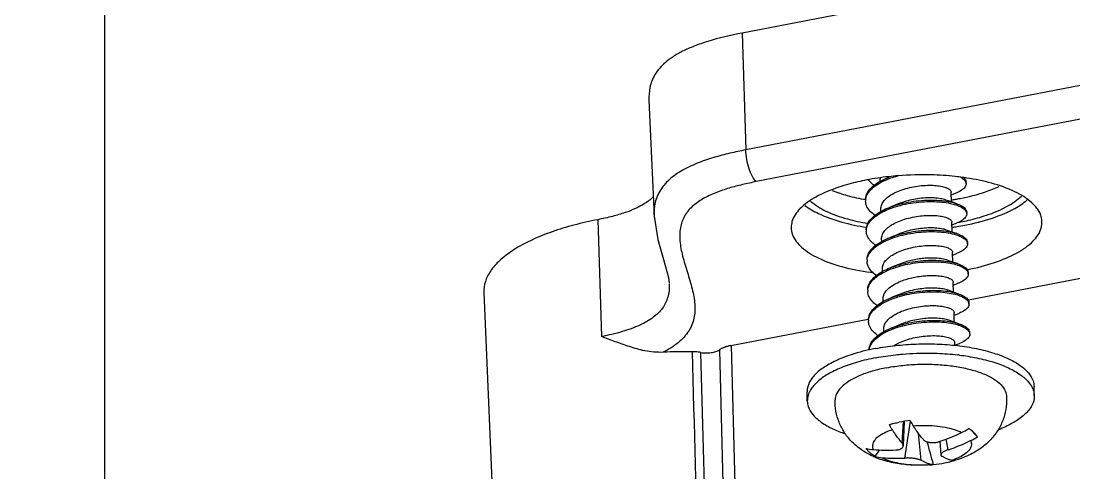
# Model space of a CAD drawing. Header units: millimetres. Extents: x 306 to 1885, y 393 to 1000.
# Drawn here: x 797.99 to 839.74, y 689.76 to 707.67 of the extents above; entities that cross this region are included whole.
import ezdxf

# ---------------------------------------------------------------- set-up
doc = ezdxf.new("R2010")
doc.units = ezdxf.units.MM

# ---------------------------------------------------------------- blocks, each defined once
blk = doc.blocks.new('u51')
at = {"color": 7}
for p, q in [((64.852, -43.003), (63.214, -5.062)), ((55.371, -7.917), (56.244, -40.626)), ((55.051, -40.901), (54.175, -8.191)), ((55.513, -40.729), (54.637, -8.02)), ((46.586, -36.251), (46.59, -36.25)), ((47.021, -36.187), (47.038, -36.184)), ((46.776, -37.103), (46.731, -36.565)), ((47.518, -36.353), (47.62, -37.418)), ((48.163, -36.442), (47.94, -37.91)), ((49.335, -36.505), (49.166, -36.761)), ((46.436, -36.775), (46.525, -37.191)), ((48.186, -37.897), (48.224, -36.927)), ((48.265, -37.027), (48.214, -37.892)), ((45.278, -37.287), (45.366, -37.408)), ((45.381, -37.394), (45.278, -37.287)), ((45.507, -37.527), (45.381, -37.394)), ((52.026, -38.698), (52.035, -39.065)), ((43.029, -38.915), (43.038, -39.282)), ((46.178, -40.907), (46.181, -41.023)), ((49.577, -40.731), (49.589, -40.728)), ((55.057, -40.899), (49.61, -41.949)), ((46.178, -40.911), (45.996, -40.983)), ((60.331, -45.89), (60.185, -41.258)), ((45.588, -41.355), (45.59, -41.412)), ((48.992, -41.448), (48.994, -41.551)), ((46.207, -42.103), (46.025, -42.175)), ((46.2, -41.826), (46.209, -42.214)), ((48.143, -41.809), (48.274, -41.76)), ((45.617, -42.547), (45.619, -42.604)), ((45.64, -42.714), (7.398, -50.082)), ((48.172, -43.001), (48.303, -42.952)), ((49.02, -42.639), (49.023, -42.743)), ((46.236, -43.295), (46.053, -43.367)), ((46.229, -43.018), (46.238, -43.406)), ((45.646, -43.739), (45.647, -43.796)), ((46.258, -44.21), (46.267, -44.598)), ((48.201, -44.193), (48.332, -44.144)), ((49.049, -43.835), (49.052, -43.935)), ((46.264, -44.487), (46.082, -44.559)), ((45.675, -44.931), (45.676, -44.988)), ((49.078, -45.022), (49.081, -45.127)), ((46.286, -45.402), (46.296, -45.79)), ((48.23, -45.385), (48.361, -45.336)), ((46.293, -45.679), (46.111, -45.751)), ((45.704, -46.123), (45.705, -46.18)), ((49.107, -46.218), (49.109, -46.319)), ((58.305, -50.624), (58.105, -46.023)), ((46.315, -46.594), (46.325, -46.982)), ((48.259, -46.577), (48.389, -46.528)), ((46.322, -46.871), (46.14, -46.943)), ((4.496, -56.945), (54.049, -47.397)), ((45.732, -47.315), (45.734, -47.372)), ((49.136, -47.408), (49.138, -47.511)), ((4.915, -58.204), (54.468, -48.656)), ((54.613, -53.288), (54.468, -48.656)), ((5.06, -62.836), (54.613, -53.288))]:
    blk.add_line(p, q, dxfattribs=at)
for points in [[(48.274, -41.76), (48.376, -41.72), (48.523, -41.662), (48.657, -41.609)], [(46.015, -41.764), (46.156, -41.811), (46.312, -41.864), (46.42, -41.902)], [(46.043, -42.956), (46.185, -43.003), (46.341, -43.056), (46.449, -43.094)], [(48.303, -42.952), (48.405, -42.911), (48.551, -42.854), (48.686, -42.801)], [(58.105, -46.025), (57.959, -45.108), (57.726, -44.314), (57.534, -43.594), (57.505, -43.369)], [(46.072, -44.148), (46.214, -44.195), (46.37, -44.248), (46.478, -44.286)], [(48.332, -44.144), (48.433, -44.103), (48.58, -44.046), (48.714, -43.993)], [(46.101, -45.34), (46.243, -45.387), (46.398, -45.44), (46.507, -45.478)], [(48.361, -45.336), (48.462, -45.295), (48.609, -45.238), (48.743, -45.185)], [(46.13, -46.532), (46.271, -46.579), (46.427, -46.632), (46.535, -46.669)], [(48.389, -46.528), (48.491, -46.487), (48.638, -46.43), (48.772, -46.377)]]:
    blk.add_lwpolyline(points, dxfattribs=at)
for centre, radius, start, end in [((47.254, -39.897), 3.706, 104.8843, 106.5989), ((47.379, -40.377), 4.202, 100.8807, 104.8564), ((47.539, -41.205), 5.045, 95.8881, 100.8361), ((307.767, 36.187), 270.603, 195.51273, 195.71031), ((47.588, -41.555), 5.398, 94.8038, 95.8457), ((47.595, -41.63), 5.474, 94.1989, 94.8048), ((46.239, -36.605), 0.262, 91.2983, 99.6537), ((48.513, -42.529), 6.097, 84.8713, 93.2883), ((48.91, -38.111), 1.661, 75.1595, 84.8761), ((47.974, -39.733), 3.532, 67.1344, 71.6202), ((46.541, -39.192), 2.286, 115.6706, 123.5235), ((48.759, -43.804), 7.403, 108.2864, 115.6843), ((49.116, -44.126), 7.403, 108.2864, 115.6843), ((48.87, -42.851), 6.097, 84.8713, 93.2883), ((49.267, -38.433), 1.661, 75.1595, 84.8761), ((46.898, -39.514), 2.286, 115.6706, 123.5235), ((47.432, -32.909), 5.045, 275.8881, 280.8361), ((47.194, -30.862), 9.736, 262.9199, 263.3436), ((47.635, -32.018), 8.927, 280.894, 282.5652), ((56.846, -22.133), 18.524, 269.1759, 272.7708), ((46.539, -40.139), 1.653, 249.9394, 252.0122), ((47.427, -38.391), 3.391, 290.6083, 290.8582), ((49.119, -41.868), 0.483, 354.7228, 1.6127), ((49.122, -43.057), 0.508, 354.7754, 1.1771), ((46.628, -42.429), 1.753, 251.3695, 251.9632), ((47.518, -40.865), 3.295, 290.9646, 291.6998), ((49.185, -44.252), 0.475, 354.8714, 1.6543), ((49.193, -45.44), 0.495, 354.6383, 1.1612), ((47.638, -54.65), 9.009, 100.8867, 102.8277), ((47.764, -55.932), 10.451, 99.2046, 100.8999), ((47.737, -55.148), 9.516, 100.3474, 100.9053), ((47.823, -56.292), 10.815, 98.265, 99.2087), ((48.209, -54.483), 8.853, 80.7183, 80.8688), ((47.539, -43.149), 3.401, 290.3931, 290.8579), ((47.771, -56.069), 9.508, 99.8031, 100.9034), ((46.64, -44.951), 1.607, 249.1614, 252.0599), ((47.814, -56.321), 9.764, 98.8319, 99.8035), ((49.216, -46.635), 0.501, 349.9973, 1.449), ((47.258, -37.4), 10.26, 261.267, 262.1762), ((47.326, -36.905), 10.759, 262.1771, 263.8227), ((47.597, -44.476), 3.319, 290.3598, 291.2613), ((47.593, -36.65), 11.011, 276.3121, 280.8593), ((48.75, -47.521), 0.389, 358.0877, 1.5567), ((48.912, -48.02), 0.888, 38.4102, 42.1685), ((47.472, -35.623), 12.045, 274.4961, 276.3494)]:
    blk.add_arc(centre, radius, start, end, dxfattribs=at)
for points, start_tangent, end_tangent in [([(55.824, -12.888), (55.898, -15.556), (56.113, -23.429), (56.339, -31.738), (56.58, -40.655)], (0.027414, -0.999624), (0.027013, -0.999635)), ([(47.038, -36.184), (47.079, -36.183), (47.138, -36.192)], (0.994759, 0.102248), (0.970521, -0.241018)), ([(49.058, -36.457), (48.762, -36.336), (48.403, -36.246), (48, -36.19), (47.571, -36.172), (47.138, -36.192)], (-0.888711, 0.458468), (-0.995835, -0.091174)), ([(47.138, -36.192), (47.2, -36.209), (47.259, -36.229), (47.317, -36.252), (47.371, -36.275), (47.422, -36.3), (47.47, -36.326), (47.518, -36.353)], (0.970521, -0.241018), (0.860501, -0.509448)), ([(47.194, -36.171), (47.787, -36.159), (48.389, -36.215), (48.995, -36.351), (49.087, -36.381)], (0.997315, 0.073227), (0.948761, -0.315995)), ([(44.13, -38.918), (44.139, -38.478), (44.238, -38.039), (44.427, -37.618), (44.706, -37.23), (45.074, -36.888), (45.496, -36.62), (46.004, -36.404), (46.195, -36.344)], (-0.078199, 0.996938), (0.961224, 0.27577)), ([(45.551, -37.132), (45.522, -36.96), (45.589, -36.788), (45.749, -36.624), (45.994, -36.476), (46.312, -36.351)], (-0.41221, 0.911089), (0.953326, 0.301942)), ([(46.312, -36.351), (46.253, -36.342), (46.233, -36.342)], (-0.970521, 0.241018), (-0.999726, -0.023428)), ([(46.312, -36.351), (46.374, -36.368), (46.433, -36.388), (46.491, -36.411), (46.545, -36.435), (46.596, -36.459), (46.644, -36.485), (46.692, -36.512)], (0.970521, -0.241018), (0.860501, -0.509448)), ([(46.436, -36.775), (46.498, -36.753), (46.554, -36.729), (46.605, -36.703), (46.648, -36.677), (46.683, -36.65), (46.708, -36.623), (46.725, -36.598), (46.731, -36.573), (46.731, -36.565)], (0.94974, 0.313039), (-0.085339, 0.996352)), ([(46.731, -36.565), (46.728, -36.55), (46.715, -36.53), (46.692, -36.512)], (-0.085339, 0.996352), (-0.860501, 0.509448)), ([(47.518, -36.353), (47.55, -36.369), (47.591, -36.384), (47.639, -36.398), (47.694, -36.411), (47.755, -36.422), (47.821, -36.431), (47.889, -36.438), (47.959, -36.442), (48.029, -36.445), (48.097, -36.444), (48.163, -36.442)], (0.860501, -0.509448), (0.998399, 0.056555)), ([(49.335, -36.505), (49.491, -36.605), (49.611, -36.713), (49.692, -36.827)], (0.875698, -0.482859), (0.470499, -0.8824)), ([(49.346, -36.478), (49.504, -36.55), (49.927, -36.802), (50.284, -37.111), (50.566, -37.468), (50.77, -37.864), (50.893, -38.297), (50.927, -38.754)], (0.921135, -0.389242), (-0.030015, -0.999549)), ([(47.439, -37.186), (47.406, -37.154), (47.366, -37.125), (47.317, -37.101), (47.262, -37.082), (47.2, -37.067), (47.135, -37.058), (47.067, -37.055), (46.997, -37.057), (46.927, -37.065), (46.859, -37.078), (46.793, -37.097)], (-0.638061, 0.769986), (-0.94974, -0.313039)), ([(48.521, -36.764), (48.459, -36.77), (48.402, -36.781), (48.351, -36.796), (48.308, -36.816), (48.273, -36.839), (48.247, -36.865), (48.231, -36.895), (48.224, -36.926), (48.224, -36.927)], (-0.998399, -0.056555), (-0.039759, -0.999209)), ([(48.224, -36.927), (48.228, -36.959), (48.242, -36.993), (48.265, -37.027)], (-0.039759, -0.999209), (0.638061, -0.769986)), ([(48.265, -37.027), (48.313, -37.086), (48.363, -37.15), (48.416, -37.219), (48.473, -37.295), (48.532, -37.379), (48.593, -37.467), (48.654, -37.56)], (0.638061, -0.769986), (0.545924, -0.837835)), ([(48.654, -37.56), (48.972, -37.435), (49.217, -37.287), (49.377, -37.123), (49.444, -36.951), (49.415, -36.779)], (0.953326, 0.301942), (-0.41221, 0.911089)), ([(43.029, -38.915), (43.035, -38.801), (43.156, -38.471), (43.426, -38.153), (43.836, -37.857), (44.371, -37.593), (44.468, -37.554)], (-0.02773, 0.999615), (0.931554, 0.363604)), ([(45.366, -37.408), (45.48, -37.509), (45.635, -37.609)], (0.681103, -0.732188), (0.875698, -0.482859)), ([(47.828, -37.719), (47.395, -37.739), (46.966, -37.721), (46.562, -37.665), (46.204, -37.575), (45.908, -37.454)], (-0.995835, -0.091174), (-0.888711, 0.458468)), ([(47.439, -37.186), (47.488, -37.245), (47.537, -37.309), (47.59, -37.378), (47.647, -37.454), (47.706, -37.538), (47.767, -37.626), (47.828, -37.719)], (0.638061, -0.769986), (0.545924, -0.837835)), ([(48.654, -37.56), (48.715, -37.658), (48.775, -37.768)], (0.545924, -0.837835), (0.461834, -0.886966)), ([(52.026, -38.698), (51.988, -38.482), (51.804, -38.163), (51.475, -37.866), (51.011, -37.601), (50.525, -37.408)], (-0.02773, 0.999615), (-0.948083, 0.318022)), ([(47.949, -37.928), (47.889, -37.818), (47.828, -37.719)], (-0.461834, 0.886966), (-0.545924, 0.837835)), ([(48.775, -37.768), (48.583, -37.82), (48.38, -37.864)], (-0.958271, -0.28586), (-0.981939, -0.189198)), ([(48.877, -40.023), (49.459, -39.882), (49.968, -39.7), (50.383, -39.484), (50.688, -39.242), (50.871, -38.983), (50.926, -38.754)], (0.981939, 0.189198), (0.033997, 0.999422)), ([(51.954, -39.037), (52.02, -38.812), (52.026, -38.698)], (0.410763, 0.911742), (-0.02773, 0.999615)), ([(43.111, -39.238), (43.067, -39.131), (43.029, -38.915)], (-0.44181, 0.897108), (-0.02773, 0.999615)), ([(48.877, -40.023), (48.242, -40.117), (47.58, -40.161), (46.916, -40.152), (46.275, -40.092), (45.683, -39.982), (45.161, -39.828), (44.731, -39.634), (44.408, -39.408), (44.204, -39.159), (44.13, -38.918)], (-0.981939, -0.189198), (-0.080309, 0.99677)), ([(49.313, -40.417), (50.041, -40.243), (50.684, -40.021), (51.22, -39.757), (51.629, -39.46), (51.899, -39.142), (51.954, -39.037)], (0.981939, 0.189198), (0.410763, 0.911742)), ([(49.589, -40.728), (50.05, -40.61), (50.693, -40.387), (51.228, -40.123), (51.638, -39.827), (51.908, -39.509), (52.029, -39.179), (52.035, -39.065)], (0.975697, 0.219123), (-0.02773, 0.999615)), ([(49.322, -40.783), (48.533, -40.902), (47.71, -40.962), (46.881, -40.961), (46.074, -40.899), (45.317, -40.779), (44.636, -40.603), (44.053, -40.379), (43.589, -40.114), (43.26, -39.817), (43.076, -39.498), (43.038, -39.282)], (-0.981939, -0.189198), (-0.02773, 0.999615)), ([(45.994, -40.524), (45.308, -40.412), (44.627, -40.237), (44.044, -40.013), (43.581, -39.747), (43.251, -39.45), (43.111, -39.238)], (-0.992373, 0.12327), (-0.44181, 0.897108)), ([(49.313, -40.417), (48.524, -40.535), (48.245, -40.563)], (-0.981939, -0.189198), (-0.996427, -0.084462)), ([(48.245, -40.563), (47.701, -40.595), (46.872, -40.594), (46.065, -40.533)], (-0.996427, -0.084462), (-0.993258, 0.115927)), ([(48.595, -40.895), (48.396, -41.007), (48.127, -41.116)], (-0.837533, -0.546387), (-0.946321, -0.323229)), ([(49.57, -40.727), (49.544, -40.842), (49.428, -41.047), (49.229, -41.24), (48.956, -41.415), (48.635, -41.56)], (-0.109344, -0.994004), (-0.934462, -0.356063)), ([(49.574, -40.723), (49.569, -40.805), (49.492, -41.014), (49.328, -41.215), (49.084, -41.4), (48.954, -41.474)], (0.018265, -0.999833), (-0.883248, -0.468907)), ([(54.049, -47.397), (54.597, -47.28), (55.125, -47.14), (55.659, -46.956), (56.164, -46.716), (56.591, -46.407), (56.897, -46.024), (57.058, -45.571), (57.077, -45.046), (56.971, -44.45), (56.782, -43.8), (56.592, -43.146), (56.487, -42.536), (56.521, -41.981), (56.73, -41.476), (57.133, -41.028), (57.742, -40.635)], (0.98194, 0.189193), (0.891571, 0.452882)), ([(55.057, -40.899), (55.101, -40.89), (55.145, -40.88), (55.189, -40.869), (55.23, -40.857), (55.27, -40.844), (55.309, -40.83), (55.349, -40.815), (55.389, -40.798), (55.43, -40.779), (55.471, -40.756), (55.513, -40.729)], (0.981939, 0.189198), (0.823351, 0.567532)), ([(56.244, -40.626), (56.045, -40.609), (55.837, -40.621), (55.652, -40.663), (55.513, -40.729)], (-0.986545, 0.163491), (-0.823351, -0.567532)), ([(56.244, -40.626), (56.352, -40.641), (56.465, -40.65), (56.58, -40.655)], (0.986545, -0.163491), (0.999895, -0.014459)), ([(57.742, -40.635), (58.118, -40.645), (58.462, -40.695), (58.779, -40.769), (59.077, -40.857), (59.364, -40.954), (59.642, -41.055), (59.915, -41.158), (60.185, -41.258)], (0.998826, 0.048449), (0.939226, -0.343298)), ([(45.589, -41.355), (45.588, -41.346), (45.636, -41.217), (45.772, -41.095), (45.989, -40.985), (45.996, -40.983)], (-0.034263, 0.999413), (0.931648, 0.363363)), ([(48.127, -41.116), (47.826, -41.202), (47.507, -41.26), (47.195, -41.289), (46.909, -41.291), (46.655, -41.268), (46.444, -41.222), (46.291, -41.159), (46.202, -41.084), (46.181, -41.022)], (-0.946321, -0.323229), (-0.061808, 0.998088)), ([(49.227, -41.29), (49.263, -41.317), (49.461, -41.503), (49.575, -41.704), (49.602, -41.854)], (0.819641, -0.572878), (0.027606, -0.999619)), ([(57.504, -43.342), (57.503, -43.322), (57.559, -42.818), (57.769, -42.386), (58.134, -42.021), (58.662, -41.713), (59.369, -41.453), (60.185, -41.258)], (-0.042162, 0.999111), (0.98194, 0.189193)), ([(45.63, -41.473), (45.589, -41.355)], (-0.558679, 0.829384), (-0.034263, 0.999413)), ([(46.015, -41.764), (45.832, -41.688), (45.669, -41.575), (45.595, -41.449), (45.591, -41.412)], (-0.948343, 0.317247), (-0.004188, 0.999991)), ([(45.972, -41.692), (45.76, -41.591), (45.63, -41.473)], (-0.939236, 0.343272), (-0.558679, 0.829384)), ([(48.657, -41.609), (48.405, -41.696), (48, -41.798), (47.577, -41.865), (47.154, -41.896), (46.75, -41.891), (46.385, -41.852), (46.074, -41.782), (46.015, -41.764)], (-0.931923, -0.362657), (-0.948343, 0.317247)), ([(48.25, -41.683), (48.239, -41.686), (47.827, -41.773), (47.404, -41.825), (46.989, -41.841), (46.601, -41.822), (46.257, -41.771), (46.029, -41.712)], (-0.966982, -0.254845), (-0.951037, 0.309078)), ([(48.994, -41.551), (48.993, -41.59), (48.947, -41.756), (48.834, -41.915), (48.656, -42.066), (48.424, -42.199), (48.155, -42.308)], (0.0273, -0.999627), (-0.946321, -0.323229)), ([(48.621, -41.565), (48.25, -41.683)], (-0.936007, -0.351982), (-0.966982, -0.254845)), ([(48.954, -41.474), (48.772, -41.562), (48.657, -41.609)], (-0.883248, -0.468907), (-0.931923, -0.362657)), ([(46.42, -41.901), (46.468, -41.917), (46.683, -41.962), (46.944, -41.984), (47.232, -41.981), (47.539, -41.951), (47.847, -41.893), (48.143, -41.809)], (0.943546, -0.331241), (0.946321, 0.323229)), ([(49.6, -41.912), (49.535, -42.121), (49.384, -42.322), (49.152, -42.508), (48.851, -42.673), (48.666, -42.751)], (-0.092546, -0.995708), (-0.934107, -0.356993)), ([(49.603, -41.911), (49.603, -41.915), (49.561, -42.126), (49.43, -42.331), (49.216, -42.523), (48.928, -42.694), (48.686, -42.801)], (0.024677, -0.999695), (-0.932047, -0.362337)), ([(45.619, -42.547), (45.626, -42.484), (45.711, -42.357), (45.882, -42.239), (46.025, -42.175)], (-0.025817, 0.999667), (0.931988, 0.36249)), ([(45.631, -42.612), (45.619, -42.547)], (-0.339349, 0.94066), (-0.025817, 0.999667)), ([(48.155, -42.308), (47.855, -42.394), (47.536, -42.452), (47.223, -42.481), (46.937, -42.483), (46.683, -42.459), (46.472, -42.414), (46.319, -42.351), (46.231, -42.276), (46.21, -42.214)], (-0.946321, -0.323229), (-0.061809, 0.998088)), ([(49.257, -42.483), (49.384, -42.584), (49.548, -42.777), (49.625, -42.982), (49.63, -43.046)], (0.819142, -0.573591), (0.020879, -0.999782)), ([(46.043, -42.956), (45.945, -42.919), (45.751, -42.812), (45.642, -42.691), (45.62, -42.604)], (-0.948214, 0.317632), (-0.042145, 0.999112)), ([(46.061, -42.905), (45.903, -42.844), (45.724, -42.735), (45.631, -42.612)], (-0.952108, 0.305761), (-0.339349, 0.94066)), ([(48.686, -42.801), (48.581, -42.84), (48.189, -42.955), (47.77, -43.036), (47.345, -43.08), (46.931, -43.089), (46.549, -43.062), (46.215, -43.004), (46.043, -42.956)], (-0.932047, -0.362337), (-0.948214, 0.317632)), ([(48.282, -42.874), (48.098, -42.918), (47.679, -42.991), (47.257, -43.028), (46.851, -43.029), (46.479, -42.996), (46.159, -42.933), (46.061, -42.905)], (-0.966763, -0.255674), (-0.952108, 0.305761)), ([(49.023, -42.743), (49.022, -42.783), (48.975, -42.949), (48.862, -43.108), (48.684, -43.258), (48.453, -43.391), (48.184, -43.5)], (0.027347, -0.999626), (-0.946321, -0.323229)), ([(48.666, -42.751), (48.495, -42.811), (48.282, -42.874)], (-0.934107, -0.356993), (-0.966763, -0.255674)), ([(45.646, -43.739), (45.683, -43.617), (45.809, -43.492), (46.019, -43.38), (46.053, -43.367)], (-0.014453, 0.999896), (0.931543, 0.363631)), ([(46.988, -43.676), (46.726, -43.654), (46.509, -43.608), (46.352, -43.545), (46.261, -43.47), (46.239, -43.406)], (-0.99942, 0.03404), (-0.062776, 0.998028)), ([(46.449, -43.093), (46.486, -43.106), (46.7, -43.152), (46.961, -43.176), (47.249, -43.174), (47.557, -43.144), (47.873, -43.086), (48.172, -43.001)], (0.943827, -0.33044), (0.946321, 0.323229)), ([(49.628, -43.103), (49.612, -43.192), (49.511, -43.398), (49.325, -43.594), (49.063, -43.772), (48.737, -43.927)], (-0.09077, -0.995872), (-0.929124, -0.369768)), ([(49.632, -43.103), (49.617, -43.237), (49.52, -43.445), (49.337, -43.642), (49.076, -43.823), (49.015, -43.856)], (0.021627, -0.999766), (-0.882475, -0.47036)), ([(60.331, -45.89), (61.28, -45.674), (62.149, -45.408), (62.921, -45.097), (63.579, -44.747), (64.111, -44.366), (64.505, -43.962), (64.754, -43.542), (64.852, -43.115), (64.852, -43.003)], (0.981939, 0.189198), (-0.04487, 0.998993)), ([(45.701, -43.874), (45.646, -43.747), (45.646, -43.739)], (-0.617354, 0.786685), (-0.014453, 0.999896)), ([(46.072, -44.148), (45.845, -44.048), (45.702, -43.931), (45.648, -43.804), (45.647, -43.796)], (-0.948097, 0.317983), (-0.014453, 0.999896)), ([(48.184, -43.5), (47.951, -43.569), (47.703, -43.622), (47.453, -43.658), (47.212, -43.675), (46.988, -43.676)], (-0.946321, -0.323229), (-0.99942, 0.03404)), ([(49.287, -43.676), (49.309, -43.692), (49.511, -43.878), (49.629, -44.08), (49.659, -44.238)], (0.818527, -0.574468), (0.027839, -0.999612)), ([(52.663, -45.594), (52.614, -45.295), (52.259, -44.804), (51.592, -44.373), (50.66, -44.032), (49.526, -43.803), (49.421, -43.789)], (0.007314, 0.999973), (-0.991988, 0.126333)), ([(45.678, -43.912), (44.605, -44.192), (43.701, -44.582), (43.07, -45.047), (42.753, -45.555), (42.725, -45.833)], (-0.981153, -0.193232), (0.05944, -0.998232)), ([(46.068, -44.09), (45.843, -43.99), (45.701, -43.874)], (-0.947592, 0.319484), (-0.617354, 0.786685)), ([(46.721, -44.268), (46.366, -44.222), (46.072, -44.148)], (-0.996819, 0.0797), (-0.948097, 0.317983)), ([(46.719, -44.211), (46.365, -44.165), (46.085, -44.095)], (-0.996819, 0.0797), (-0.950851, 0.309648)), ([(48.314, -44.065), (47.953, -44.145), (47.531, -44.203), (47.113, -44.224), (46.719, -44.211)], (-0.966546, -0.256494), (-0.996819, 0.0797)), ([(48.714, -43.993), (48.373, -44.106), (47.963, -44.201), (47.538, -44.259), (47.117, -44.282), (46.721, -44.268)], (-0.931956, -0.362571), (-0.996819, 0.0797)), ([(47.005, -44.368), (47.229, -44.368), (47.469, -44.35), (47.72, -44.315), (47.968, -44.262), (48.201, -44.193)], (0.99942, -0.03404), (0.946321, 0.323229)), ([(49.052, -43.935), (49.051, -43.977), (49.002, -44.144), (48.888, -44.303), (48.71, -44.452), (48.481, -44.583), (48.213, -44.692)], (0.027483, -0.999622), (-0.946321, -0.323229)), ([(48.697, -43.942), (48.361, -44.052), (48.314, -44.065)], (-0.933792, -0.357815), (-0.966546, -0.256494)), ([(49.015, -43.856), (48.75, -43.979), (48.714, -43.993)], (-0.882475, -0.47036), (-0.931956, -0.362571)), ([(45.676, -44.931), (45.687, -44.859), (45.779, -44.731), (45.958, -44.614), (46.082, -44.559)], (-0.017982, 0.999838), (0.931922, 0.362659)), ([(48.213, -44.692), (47.912, -44.778), (47.594, -44.836), (47.282, -44.865), (46.995, -44.867), (46.737, -44.843), (46.525, -44.796), (46.374, -44.733), (46.287, -44.658), (46.268, -44.598)], (-0.946321, -0.323229), (-0.061699, 0.998095)), ([(46.478, -44.285), (46.526, -44.301), (46.743, -44.346), (47.005, -44.368)], (0.943703, -0.330793), (0.99942, -0.03404)), ([(49.657, -44.294), (49.595, -44.5), (49.444, -44.702), (49.213, -44.89), (48.91, -45.057), (48.724, -45.135)], (-0.089451, -0.995991), (-0.934107, -0.356993)), ([(49.66, -44.295), (49.659, -44.347), (49.597, -44.557), (49.446, -44.76), (49.214, -44.948), (49.039, -45.051)], (0.027839, -0.999612), (-0.883814, -0.467839)), ([(45.685, -44.988), (45.676, -44.931)], (-0.30203, 0.953298), (-0.017982, 0.999838)), ([(46.101, -45.34), (45.951, -45.28), (45.776, -45.17), (45.687, -45.046), (45.677, -44.988)], (-0.948377, 0.317146), (-0.017982, 0.999838)), ([(46.119, -45.289), (45.95, -45.223), (45.774, -45.112), (45.685, -44.988)], (-0.952175, 0.305552), (-0.30203, 0.953298)), ([(49.039, -45.051), (48.912, -45.114), (48.743, -45.185)], (-0.883814, -0.467839), (-0.931962, -0.362555)), ([(49.312, -44.866), (49.471, -44.996), (49.623, -45.193), (49.686, -45.4), (49.688, -45.43)], (0.820472, -0.571687), (0.02089, -0.999782)), ([(48.743, -45.185), (48.552, -45.253), (48.153, -45.36), (47.731, -45.433), (47.307, -45.469), (46.899, -45.47), (46.526, -45.436), (46.205, -45.371), (46.101, -45.34)], (-0.931962, -0.362555), (-0.948377, 0.317146)), ([(48.34, -45.258), (48.151, -45.303), (47.73, -45.376), (47.305, -45.412), (46.897, -45.412), (46.524, -45.378), (46.204, -45.314), (46.119, -45.289)], (-0.966759, -0.255689), (-0.952175, 0.305552)), ([(46.507, -45.477), (46.555, -45.493), (46.764, -45.537), (47.019, -45.56), (47.306, -45.558), (47.617, -45.528), (47.933, -45.469), (48.23, -45.385)], (0.943616, -0.331042), (0.946321, 0.323229)), ([(49.08, -45.127), (49.079, -45.17), (49.031, -45.336), (48.916, -45.496), (48.738, -45.645), (48.51, -45.775), (48.242, -45.884)], (0.027504, -0.999622), (-0.946321, -0.323229)), ([(48.724, -45.135), (48.551, -45.196), (48.34, -45.258)], (-0.934107, -0.356993), (-0.966759, -0.255689)), ([(49.686, -45.486), (49.659, -45.611), (49.542, -45.818), (49.34, -46.012), (49.063, -46.187), (48.75, -46.328)], (-0.092855, -0.99568), (-0.934459, -0.35607)), ([(49.689, -45.487), (49.66, -45.668), (49.543, -45.875), (49.341, -46.069), (49.065, -46.245)], (0.02089, -0.999782), (-0.884454, -0.466628)), ([(42.725, -45.833), (42.773, -46.072), (43.128, -46.563), (43.795, -46.994), (44.727, -47.335), (45.7, -47.541)], (0.05944, -0.998232), (0.988395, -0.151905)), ([(45.788, -45.669), (44.689, -45.954), (43.797, -46.339), (43.308, -46.672)], (-0.981939, -0.189198), (-0.758297, -0.65191)), ([(45.638, -45.866), (44.921, -46.066), (44.097, -46.421), (43.539, -46.827)], (-0.974967, -0.222351), (-0.708175, -0.706037)), ([(45.704, -46.123), (45.704, -46.101), (45.762, -45.972), (45.908, -45.849), (46.111, -45.751)], (-0.043692, 0.999045), (0.931821, 0.362917)), ([(48.242, -45.884), (47.941, -45.969), (47.623, -46.028), (47.311, -46.057), (47.024, -46.059), (46.766, -46.035), (46.553, -45.988), (46.402, -45.925), (46.316, -45.85), (46.297, -45.79)], (-0.946321, -0.323229), (-0.061662, 0.998097)), ([(51.9, -46.627), (51.29, -46.231), (50.44, -45.92), (49.637, -45.746)], (-0.742232, 0.670143), (-0.986907, 0.16129)), ([(52.121, -46.458), (51.582, -46.133), (50.663, -45.796), (49.669, -45.588)], (-0.789498, 0.613753), (-0.988913, 0.148494)), ([(50.376, -47.299), (50.782, -47.175), (51.686, -46.785), (52.318, -46.32), (52.634, -45.812), (52.663, -45.594)], (0.963984, 0.26596), (0.007314, 0.999973)), ([(58.133, -46.795), (58.498, -46.514), (58.837, -46.334), (59.251, -46.169), (59.747, -46.021), (60.331, -45.89)], (0.714256, 0.699885), (0.981939, 0.189198)), ([(45.738, -46.229), (45.704, -46.123)], (-0.514309, 0.857605), (-0.043692, 0.999045)), ([(46.13, -46.532), (46.069, -46.51), (45.862, -46.406), (45.739, -46.287), (45.705, -46.18)], (-0.948045, 0.318136), (-0.043692, 0.999045)), ([(46.068, -46.453), (45.861, -46.349), (45.738, -46.229)], (-0.934389, 0.356253), (-0.514309, 0.857605)), ([(49.109, -46.319), (49.108, -46.362), (49.059, -46.529), (48.944, -46.688), (48.766, -46.837), (48.538, -46.967), (48.271, -47.076)], (0.027521, -0.999621), (-0.946321, -0.323229)), ([(49.065, -46.245), (48.772, -46.377)], (-0.884454, -0.466628), (-0.932068, -0.362284)), ([(49.347, -46.062), (49.419, -46.116), (49.603, -46.307), (49.701, -46.511), (49.716, -46.622)], (0.817024, -0.576604), (0.024705, -0.999695)), ([(54.468, -48.656), (55.105, -48.52), (55.736, -48.351), (56.394, -48.123), (57.028, -47.815), (57.557, -47.422), (57.914, -46.956), (58.085, -46.431), (58.105, -46.025)], (0.98194, 0.189193), (-0.043038, 0.999073)), ([(45.972, -46.733), (44.964, -46.993), (44.419, -47.208)], (-0.981939, -0.189198), (-0.907594, -0.419849)), ([(48.772, -46.377), (48.726, -46.395), (48.34, -46.515), (47.924, -46.601), (47.498, -46.652), (47.082, -46.666), (46.693, -46.645), (46.351, -46.591), (46.13, -46.532)], (-0.932068, -0.362284), (-0.948045, 0.318136)), ([(48.365, -46.45), (48.338, -46.458), (47.923, -46.544), (47.497, -46.594), (47.08, -46.608), (46.692, -46.587), (46.349, -46.534), (46.145, -46.48)], (-0.966973, -0.254877), (-0.951208, 0.30855)), ([(46.536, -46.669), (46.585, -46.685), (46.798, -46.73), (47.059, -46.752), (47.347, -46.749), (47.655, -46.719), (47.963, -46.661), (48.259, -46.577)], (0.943524, -0.331304), (0.946321, 0.323229)), ([(48.724, -46.338), (48.365, -46.45)], (-0.937317, -0.348478), (-0.966973, -0.254877)), ([(49.709, -46.722), (49.626, -46.931), (49.456, -47.131), (49.207, -47.314), (48.89, -47.475), (48.783, -47.518)], (-0.174519, -0.984654), (-0.933883, -0.357579)), ([(49.718, -46.679), (49.71, -46.779), (49.627, -46.988), (49.457, -47.188)], (0.024705, -0.999695), (-0.738429, -0.674331)), ([(51.041, -47.05), (50.441, -46.848), (49.704, -46.686)], (-0.926493, 0.376313), (-0.985764, 0.168137)), ([(45.733, -47.315), (45.758, -47.213), (45.87, -47.087), (46.067, -46.973), (46.14, -46.943)], (-0.002863, 0.999996), (0.931655, 0.363343)), ([(48.271, -47.076), (47.97, -47.161), (47.652, -47.22), (47.34, -47.249), (47.053, -47.251), (46.794, -47.227), (46.581, -47.18), (46.43, -47.116), (46.345, -47.042), (46.325, -46.982)], (-0.946321, -0.323229), (-0.061625, 0.998099)), ([(45.741, -47.367), (45.735, -47.343), (45.733, -47.315)], (-0.295159, 0.955448), (-0.002863, 0.999996)), ([(45.851, -47.569), (45.805, -47.526), (45.737, -47.4), (45.734, -47.372)], (-0.773888, 0.633322), (-0.002863, 0.999996)), ([(45.941, -47.573), (45.804, -47.469), (45.741, -47.367)], (-0.87301, 0.487702), (-0.295159, 0.955448)), ([(48.783, -47.518), (48.52, -47.607), (48.433, -47.632)], (-0.933883, -0.357579), (-0.964451, -0.264262)), ([(49.099, -47.434), (48.892, -47.532), (48.801, -47.569)], (-0.883013, -0.469348), (-0.931919, -0.362665)), ([(49.457, -47.188), (49.208, -47.372), (49.099, -47.434)], (-0.738429, -0.674331), (-0.883013, -0.469348)), ([(49.371, -47.251), (49.571, -47.423)], (0.820076, -0.572255), (0.670839, -0.741603)), ([(49.668, -47.463), (50.376, -47.299)], (0.981939, 0.189198), (0.963984, 0.26596)), ([(54.049, -47.397), (54.201, -47.601), (54.334, -47.911), (54.427, -48.281), (54.468, -48.656)], (0.742674, -0.669653), (0.031438, -0.999506)), ([(46.168, -47.602), (47.12, -47.665), (48.416, -47.631)], (0.994184, -0.107696), (0.996911, 0.078541)), ([(54.613, -53.288), (55.973, -52.955), (56.513, -52.766), (56.969, -52.564), (57.346, -52.348), (57.651, -52.122), (58.068, -51.639), (58.192, -51.385), (58.269, -51.123), (58.305, -50.624)], (0.981939, 0.189198), (-0.042269, 0.999106))]:
    blk.add_spline(points, degree=3, dxfattribs=dict(at, start_tangent=start_tangent, end_tangent=end_tangent))
blk = doc.blocks.new('u15')
at = {"layer": 'Defpoints', "color": 2}
for points in [[(0, 230.964), (-165.144, 230.964), (-165.144, 0), (0, 0)], [(0, 230.964), (165.144, 230.964), (165.144, 0), (0, 0)]]:
    blk.add_lwpolyline(points, close=True, dxfattribs=at)
blk.add_blockref('u51', (-79.896, 115.482))

msp = doc.modelspace()

# ---------------------------------------------------------------- block references
at = {"rotation": 180}
msp.add_blockref('u15', (801.296, 769.39), dxfattribs=at)

doc.saveas('drawing.dxf')
